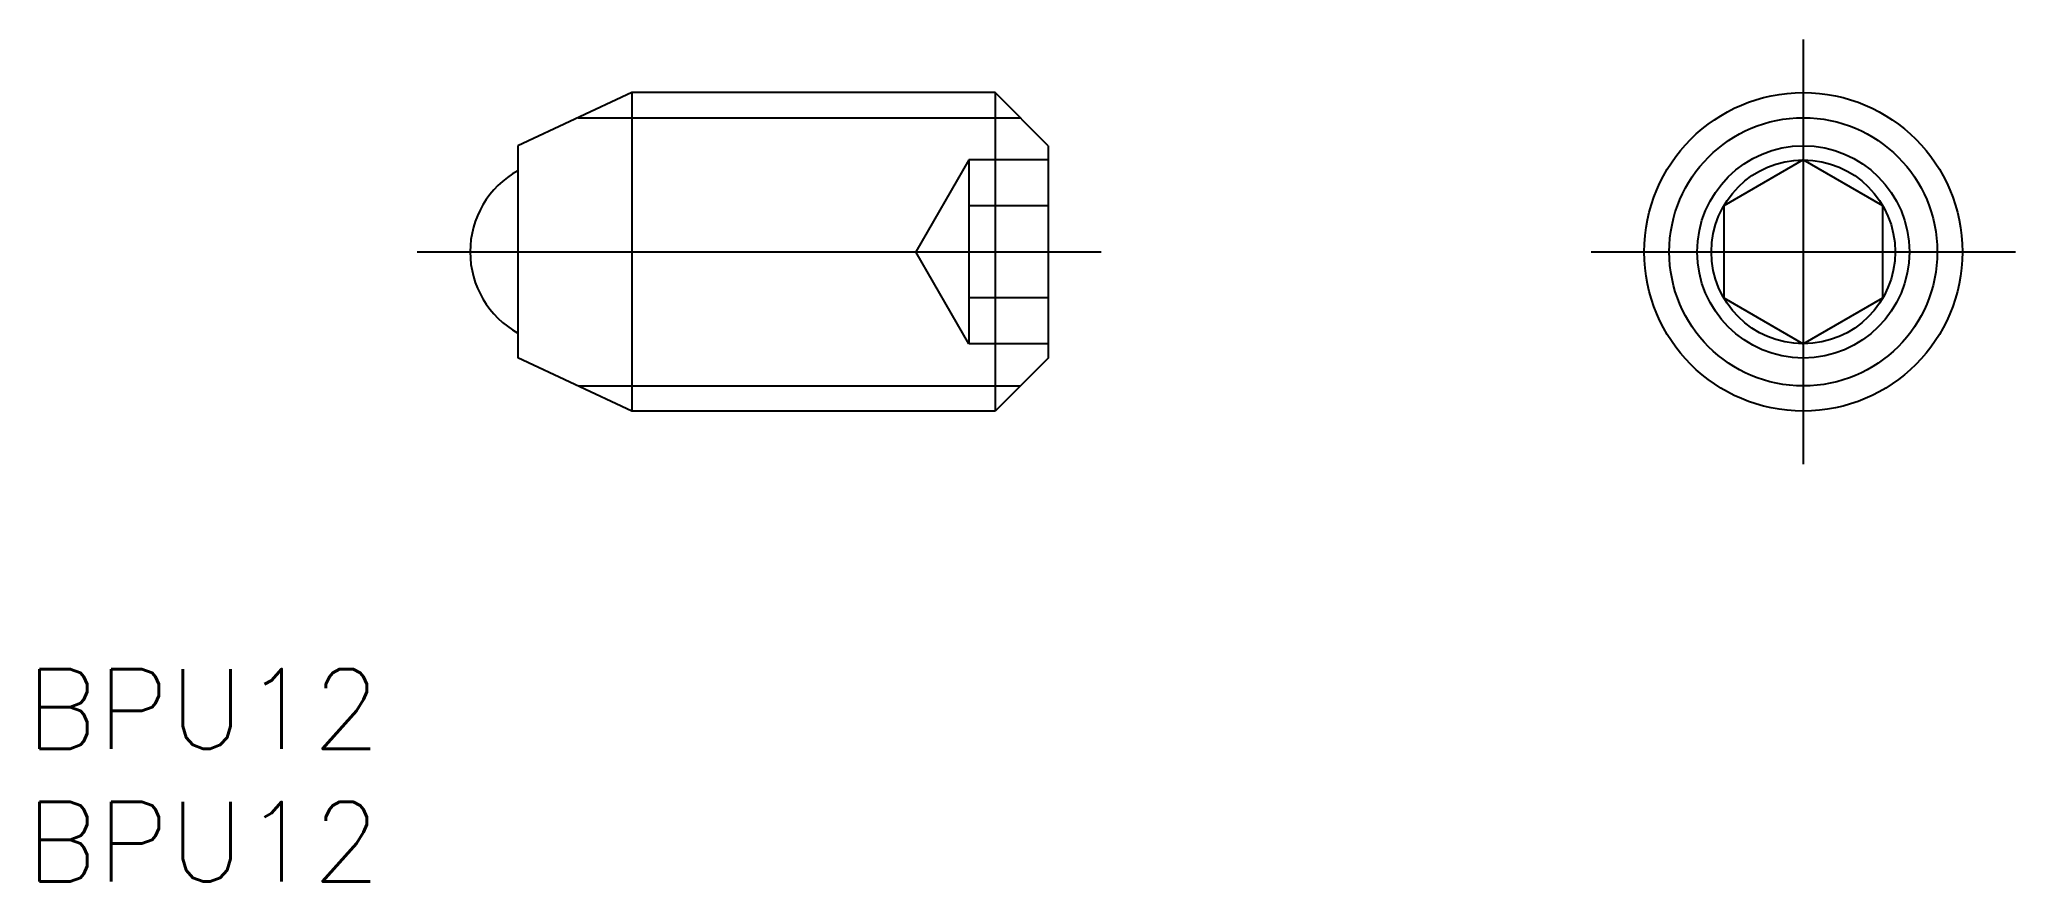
# Model space of a CAD drawing. Extents: x -66.5 to 8, y -23.7 to 8.
import ezdxf

# ---------------------------------------------------------------- set-up
doc = ezdxf.new("R2010")
doc.units = 0
doc.linetypes.add('CENTER', pattern=[50.8, 31.75, -6.35, 6.35, -6.35])
doc.linetypes.add('DASHED', pattern=[19.05, 12.7, -6.35])
doc.layers.get('0').update_dxf_attribs({"linetype": 'CONTINUOUS'})
doc.layers.add('CENTER', color=1, linetype='CENTER')
doc.styles.get("Standard").update_dxf_attribs({"font": 'txt.shx', "height": 3, "bigfont": 'bigfont.shx'})

msp = doc.modelspace()

# ---------------------------------------------------------------- linework, layer by layer
at = {"color": 7, "linetype": 'CONTINUOUS'}
for p, q in [((-44.169, 6), (-48.469, 3.995)), ((-44.169, 6), (-44.169, -6)), ((-30.469, 6), (-44.169, 6)), ((-30.469, 6), (-30.469, -6)), ((-28.469, 4), (-30.469, 6)), ((-48.469, 3.995), (-48.469, -3.995)), ((-28.469, 4), (-28.469, -4)), ((0, 3.464), (-3, 1.732)), ((3, 1.732), (0, 3.464)), ((-3, 1.732), (-3, -1.732)), ((3, -1.732), (3, 1.732)), ((-3, -1.732), (0, -3.464)), ((0, -3.464), (3, -1.732)), ((-44.169, -6), (-48.469, -3.995)), ((-28.469, -4), (-30.469, -6)), ((-30.469, -6), (-44.169, -6))]:
    msp.add_line(p, q, dxfattribs=at)
at = {"color": 3, "linetype": 'CONTINUOUS'}
for p, q in [((-46.2, 5.053), (-29.522, 5.053)), ((-46.2, -5.053), (-29.522, -5.053))]:
    msp.add_line(p, q, dxfattribs=at)
at = {"color": 3, "linetype": 'DASHED'}
for p, q in [((-31.469, 3.464), (-33.469, 0)), ((-31.469, 3.464), (-31.469, -3.464)), ((-28.469, 3.464), (-31.469, 3.464)), ((-28.469, 1.732), (-31.469, 1.732)), ((-31.469, -3.464), (-33.469, 0)), ((-28.469, -1.732), (-31.469, -1.732)), ((-28.469, -3.464), (-31.469, -3.464))]:
    msp.add_line(p, q, dxfattribs=at)
at = {"color": 7, "linetype": 'CONTINUOUS'}
for radius in [6, 4, 3.464]:
    msp.add_circle((0, 0), radius, dxfattribs=at)
at = {"color": 3, "linetype": 'CONTINUOUS'}
msp.add_circle((0, 0), 5.053, dxfattribs=at)
at = {"color": 7, "linetype": 'CONTINUOUS'}
msp.add_arc((-46.769, 0), 3.5, 119.05928, 240.94072, dxfattribs=at)
at = {"layer": 'CENTER', "color": 1, "linetype": 'CENTER'}
for p, q in [((0, 8), (0, -8)), ((-52.269, 0), (-26.469, 0)), ((-8, 0), (8, 0))]:
    msp.add_line(p, q, dxfattribs=at)

# ---------------------------------------------------------------- texts
at = {"color": 7, "linetype": 'CONTINUOUS'}
for p in [(-67.02, -18.723), (-67.02, -23.723)]:
    msp.add_text('BPU12', height=3, dxfattribs=at).set_placement(p)

doc.saveas('drawing.dxf')
